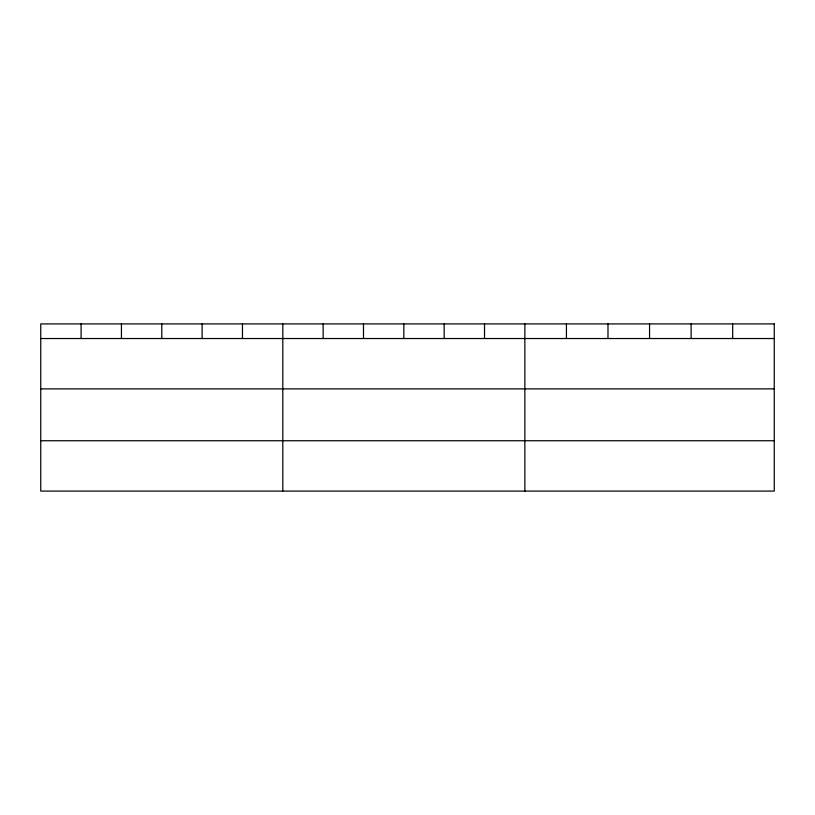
<?xml version="1.0" encoding="UTF-8"?>
<svg xmlns="http://www.w3.org/2000/svg" width="815" height="815" viewBox="0 0 815 815"><rect width="100%" height="100%" fill="white"/><g stroke="black" fill="none" stroke-linecap="round" stroke-linejoin="round"><path stroke-width="1.22" d="M40.75 338.531L774.25 338.531M40.75 388.877L774.25 388.877M40.75 440.742L774.25 440.742M732.685 323.912L732.685 338.531M691.12 323.912L691.12 338.531M649.555 323.912L649.555 338.531M607.99 323.912L607.99 338.531M566.425 323.912L566.425 338.531M524.86 323.912L524.86 491.088M484.518 323.912L484.518 338.531M444.175 323.912L444.175 338.531M403.832 323.912L403.832 338.531M363.49 323.912L363.49 338.531M323.147 323.912L323.147 338.531M282.805 323.912L282.805 491.088M242.463 323.912L242.463 338.531M202.12 323.912L202.12 338.531M161.778 323.912L161.778 338.531M121.435 323.912L121.435 338.531M81.093 323.912L81.093 338.531M774.25 323.912L40.75 323.912L40.75 491.088L774.25 491.088L774.25 323.912"/></g></svg>
